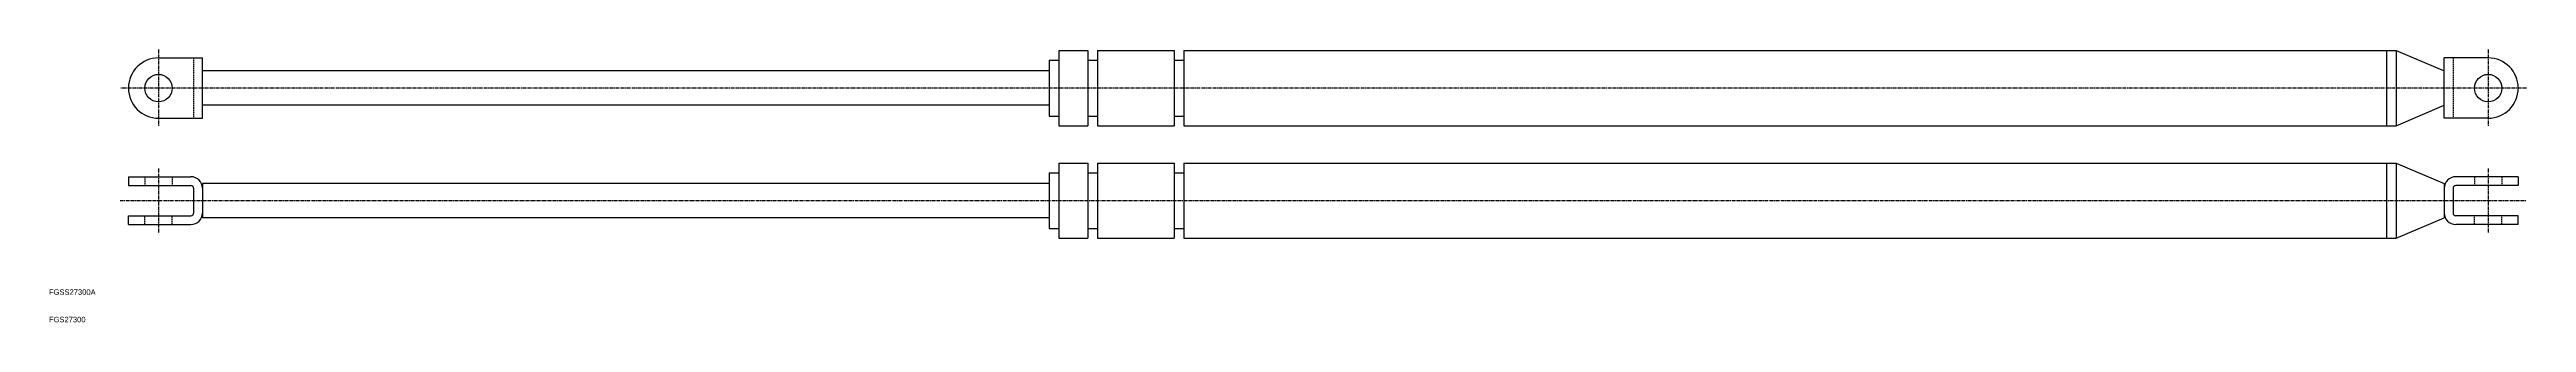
# Model space of a CAD drawing. Extents: x 10 to 914, y 10 to 109.
import ezdxf

# ---------------------------------------------------------------- set-up
doc = ezdxf.new("R2010")
doc.units = 0
doc.linetypes.add('CENTER', pattern=[2, 1.25, -0.25, 0.25, -0.25])
doc.linetypes.add('DASHED', pattern=[0.75, 0.5, -0.25])
doc.layers.get('0').update_dxf_attribs({"linetype": 'CONTINUOUS'})
doc.layers.add('CENTER', color=1, linetype='CENTER')

msp = doc.modelspace()

# ---------------------------------------------------------------- linework, layer by layer
at = {"color": 7, "linetype": 'CONTINUOUS'}
for p, q in [((378.51, 109), (389.04, 109)), ((378.51, 109), (378.51, 81.6)), ((389.04, 109), (389.04, 81.6)), ((392.55, 109), (420.63, 109)), ((392.55, 109), (392.55, 81.6)), ((420.63, 109), (420.63, 81.6)), ((424.14, 109), (866.45, 109)), ((424.14, 109), (424.14, 81.6)), ((862.94, 109), (862.94, 81.6)), ((866.45, 109), (866.45, 81.6)), ((866.45, 109), (884, 101.55)), ((50, 106.3), (66, 106.3)), ((66, 84.3), (66, 106.3)), ((375, 101.55), (66, 101.55)), ((375, 105.49), (375, 85.11)), ((375, 105.49), (378.51, 105.49)), ((389.04, 105.49), (392.55, 105.49)), ((420.63, 105.49), (424.14, 105.49)), ((900, 106.3), (884, 106.3)), ((884, 84.3), (884, 106.3)), ((50, 84.3), (66, 84.3)), ((375, 89.05), (66, 89.05)), ((375, 85.11), (378.51, 85.11)), ((378.51, 81.6), (389.04, 81.6)), ((389.04, 85.11), (392.55, 85.11)), ((392.55, 81.6), (420.63, 81.6)), ((420.63, 85.11), (424.14, 85.11)), ((424.14, 81.6), (866.45, 81.6)), ((866.45, 81.6), (884, 89.05)), ((900, 84.3), (884, 84.3)), ((375, 64.49), (375, 44.11)), ((375, 64.49), (378.51, 64.49)), ((378.51, 68), (389.04, 68)), ((378.51, 68), (378.51, 40.6)), ((389.04, 68), (389.04, 40.6)), ((389.04, 64.49), (392.55, 64.49)), ((392.55, 68), (420.63, 68)), ((392.55, 68), (392.55, 40.6)), ((420.63, 68), (420.63, 40.6)), ((420.63, 64.49), (424.14, 64.49)), ((424.14, 68), (866.45, 68)), ((424.14, 68), (424.14, 40.6)), ((862.94, 68), (862.94, 40.6)), ((866.45, 68), (866.45, 40.6)), ((866.45, 68), (884, 60.55)), ((39, 63), (61.8, 63)), ((39, 63), (39, 59.8)), ((39, 59.8), (61.8, 59.8)), ((62.8, 58.8), (62.8, 49.8)), ((375, 60.55), (66, 60.55)), ((66, 60.55), (66, 48.05)), ((884, 60.55), (884, 48.05)), ((887.2, 58.8), (887.2, 49.8)), ((911, 63), (888.2, 63)), ((911, 59.8), (888.2, 59.8)), ((911, 63), (911, 59.8)), ((39, 48.8), (61.8, 48.8)), ((39, 45.6), (39, 48.8)), ((39, 45.6), (61.8, 45.6)), ((375, 48.05), (66, 48.05)), ((866.45, 40.6), (884, 48.05)), ((911, 48.8), (888.2, 48.8)), ((911, 45.6), (888.2, 45.6)), ((911, 45.6), (911, 48.8)), ((375, 44.11), (378.51, 44.11)), ((378.51, 40.6), (389.04, 40.6)), ((389.04, 44.11), (392.55, 44.11)), ((392.55, 40.6), (420.63, 40.6)), ((420.63, 44.11), (424.14, 44.11)), ((424.14, 40.6), (866.45, 40.6))]:
    msp.add_line(p, q, dxfattribs=at)
at = {"color": 3, "linetype": 'DASHED'}
for p, q in [((62.8, 106.3), (62.8, 84.3)), ((887.2, 106.3), (887.2, 84.3)), ((45, 63), (45, 59.8)), ((55, 63), (55, 59.8)), ((895, 63), (895, 59.8)), ((905, 63), (905, 59.8)), ((45, 45.6), (45, 48.8)), ((55, 45.6), (55, 48.8)), ((895, 45.6), (895, 48.8)), ((905, 45.6), (905, 48.8))]:
    msp.add_line(p, q, dxfattribs=at)
at = {"color": 7, "linetype": 'CONTINUOUS'}
for centre in [(50, 95.3), (900, 95.3)]:
    msp.add_circle(centre, 5, dxfattribs=at)
for centre, radius, start, end in [((50, 95.3), 11, 90, 270), ((900, 95.3), 11, 270, 90), ((61.8, 58.8), 4.2, 0, 90), ((61.8, 58.8), 1, 0, 90), ((888.2, 58.8), 4.2, 90, 180), ((888.2, 58.8), 1, 90, 180), ((61.8, 49.8), 4.2, 270, 0), ((61.8, 49.8), 1, 270, 0), ((888.2, 49.8), 4.2, 180, 270), ((888.2, 49.8), 1, 180, 270)]:
    msp.add_arc(centre, radius, start, end, dxfattribs=at)
at = {"layer": 'CENTER', "color": 1, "linetype": 'CENTER'}
for p, q in [((50, 109.3), (50, 81.3)), ((900, 109.3), (900, 81.3)), ((914, 95.3), (36, 95.3)), ((50, 66), (50, 42.6)), ((900, 66), (900, 42.6)), ((36, 54.3), (914, 54.3))]:
    msp.add_line(p, q, dxfattribs=at)

# ---------------------------------------------------------------- texts
at = {"color": 7, "linetype": 'CONTINUOUS'}
for s, p in [('FGSS27300A', (10, 20)), ('FGS27300', (10, 10))]:
    msp.add_text(s, height=2, dxfattribs=at).set_placement(p)

doc.saveas('drawing.dxf')
